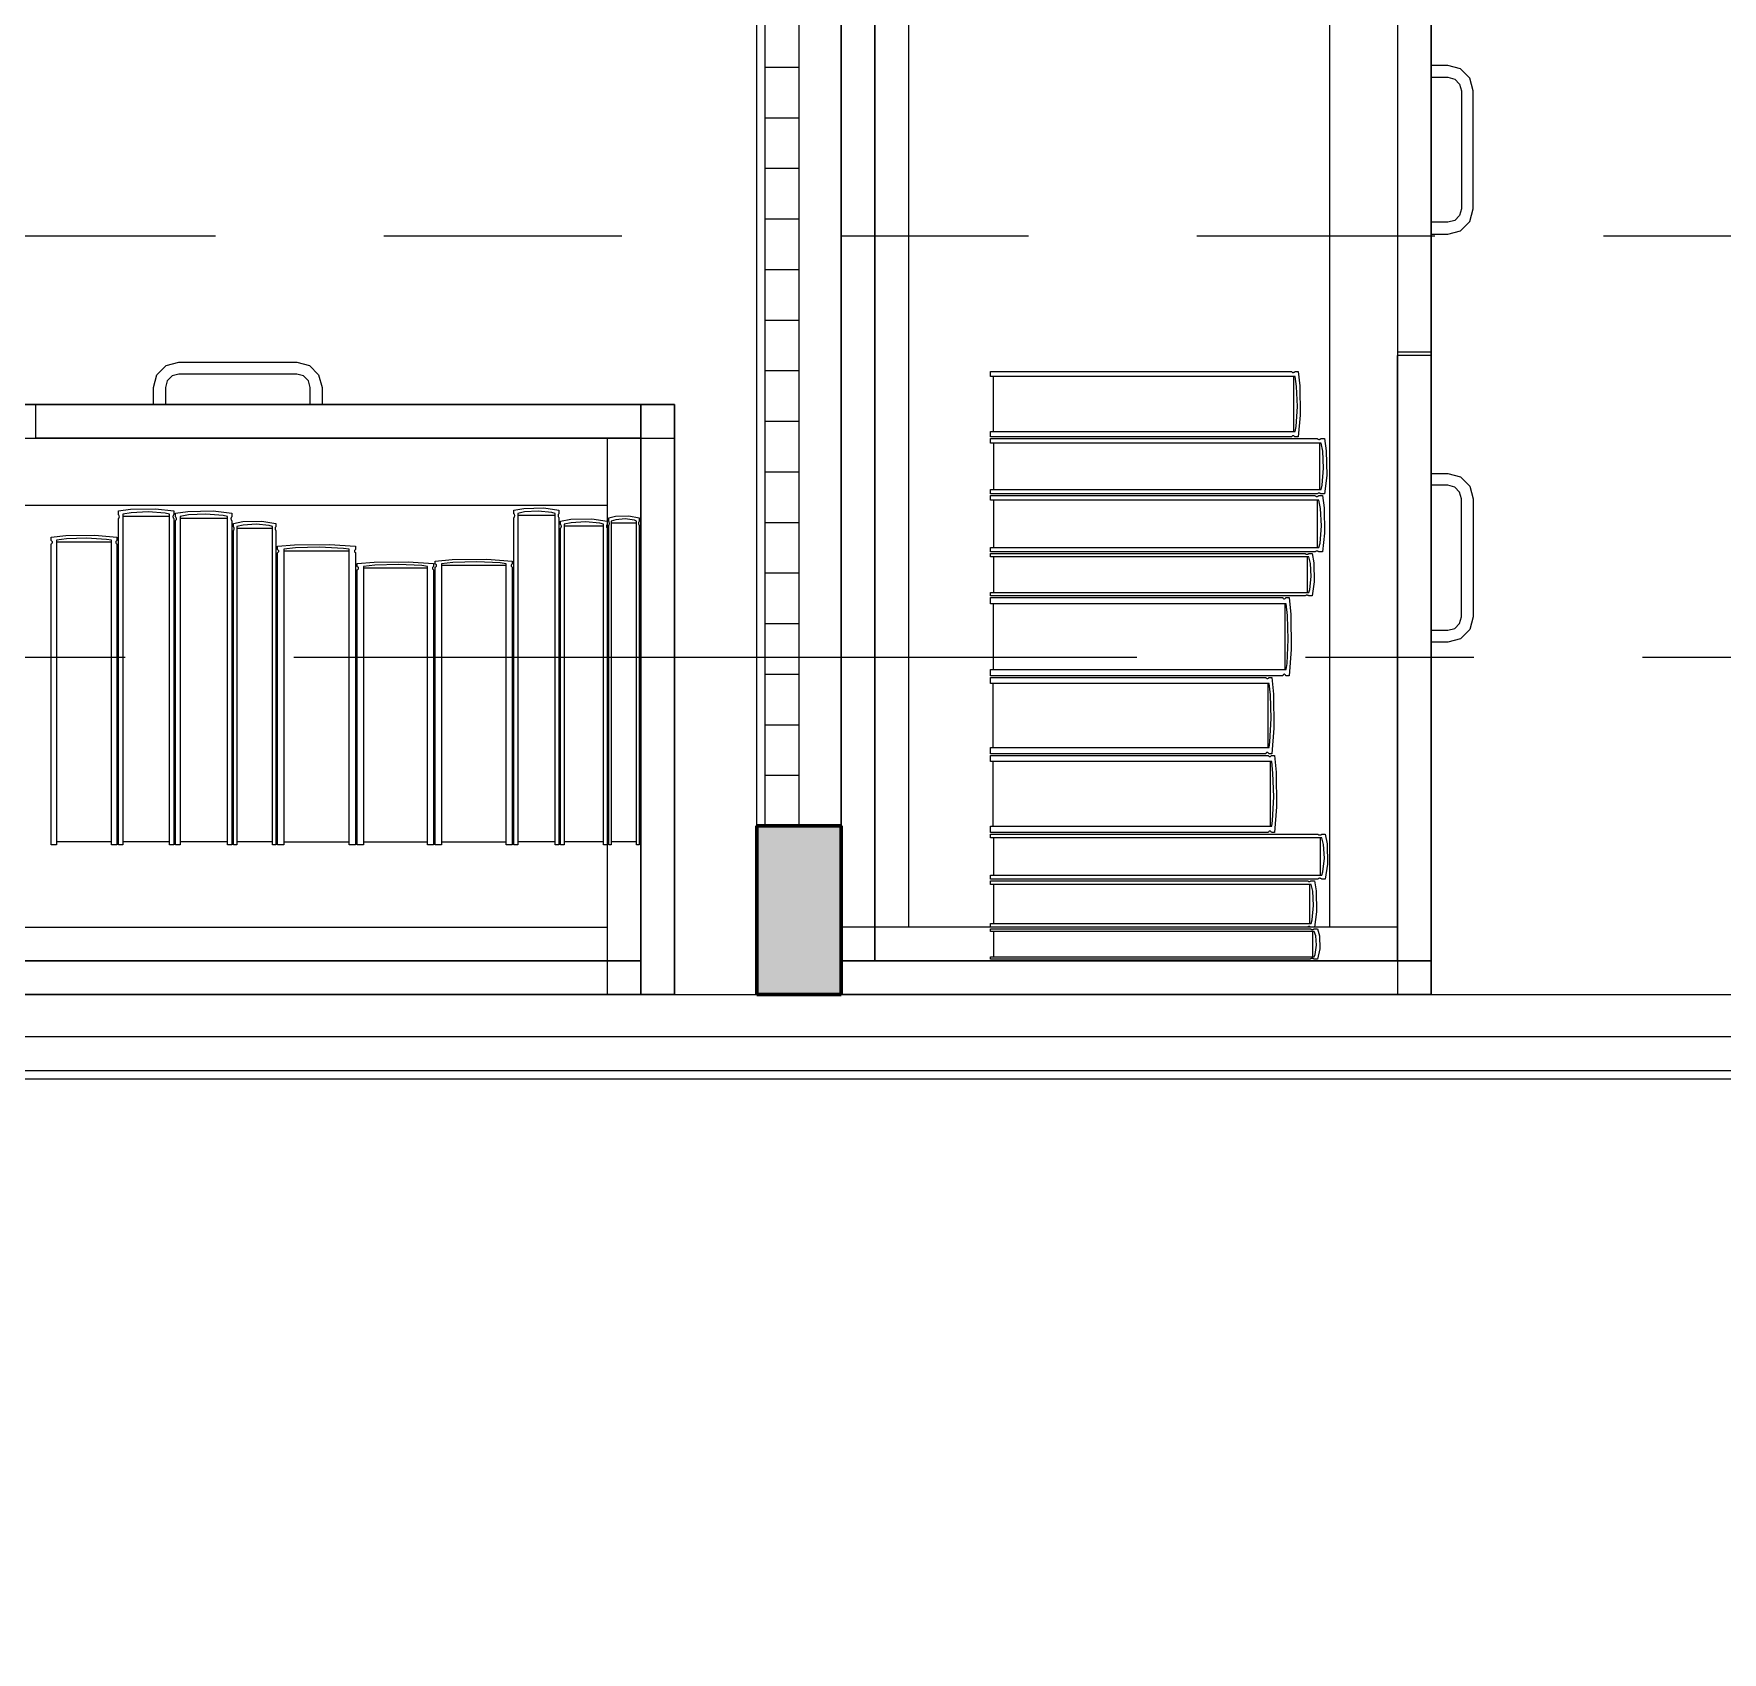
# Model space of a CAD drawing. Header units: inches. Extents: x -38 to 5698, y -33 to 92.
# Drawn here: x 316.791 to 317.793, y 29.36 to 30.32 of the extents above; entities that cross this region are included whole.
import ezdxf

# ---------------------------------------------------------------- set-up
doc = ezdxf.new("R2010")
doc.units = ezdxf.units.IN
doc.header["$MEASUREMENT"] = 0
doc.set_wipeout_variables(frame=1)
for name, pattern in [('Hidden Line', [0.195611, 0.141111, -0.0545]), ('Punto & Raya', [0.65, 0.5, -0.075, 0, -0.075]), ('Wipeout_Contour', [1, 0, -1])]:
    doc.linetypes.add(name, pattern=pattern)
for name, color, linetype in [('02 _ ARQ _ ALB _ Ejes Generales', 7, 'Continuous'), ('02 _ ARQ _ ZON _ Espacio.3D', 7, 'Continuous'), ('08 _ STR _ EXT _ 09 Vigas', 7, 'Continuous'), ('Acabado - Muros', 7, 'Continuous'), ('Interior - Mobiliario', 7, 'Continuous'), ('Notas - Etiquetas', 251, 'Continuous')]:
    doc.layers.add(name, color=color, linetype=linetype)
doc.dimstyles.new('Estilo_Generado__8', dxfattribs={"dimtxt": 0.18, "dimasz": 0.0912, "dimexe": 0.18, "dimexo": 0.0625, "dimgap": 0, "dimtad": 0, "dimtih": 1, "dimtoh": 1, "dimdec": 4, "dimzin": 0, "dimdsep": 46, "dimcen": 0.09, "dimadec": 0, "dimazin": 0, "dimtfac": 1, "dimtdec": 4, "dimtmove": 0, "dimatfit": 3, "dimldrblk": 'ARROWHEAD_5', "dimfxl": 1, "dimtolj": 1, "dimtzin": 0, "dimarcsym": 0})

# ---------------------------------------------------------------- blocks, each defined once
blk = doc.blocks.new('ARROWHEAD_5')
at = {"linetype": 'Continuous', "lineweight": 0}
blk.add_hatch(color=0, dxfattribs=at).paths.add_polyline_path([(-1, 0.2679), (0, 0), (-1, -0.2679)])
at = {"color": 0, "linetype": 'Continuous', "lineweight": 0}
blk.add_line((0, 0), (-1, 0), dxfattribs=at)

msp = doc.modelspace()

# ---------------------------------------------------------------- linework, layer by layer
at = {"layer": '02 _ ARQ _ ZON _ Espacio.3D', "color": 254, "linetype": 'Continuous', "lineweight": 0, "flags": 128}
for points in [[(307.57, 29.75), (307.57, 30.6), (308.07, 30.6), (308.07, 29.75), (314.5696, 29.75), (314.57, 30.6), (315.07, 30.6), (315.0696, 29.75), (317.22, 29.75), (317.22, 39.75), (315.8047, 39.75), (315.8036, 39.4), (315.07, 39.4), (315.07, 39), (314.57, 39), (314.57, 39.4), (310.7228, 39.4), (310.7234, 39.7505), (308.4643, 39.75), (308.47, 39.4), (308.07, 39.4), (308.07, 39), (307.57, 39), (307.57, 39.7505)], [(324.17, 27), (324.17, 29.7), (300.57, 29.7), (297.57, 29.7)]]:
    msp.add_lwpolyline(points, dxfattribs=at)
msp.add_lwpolyline([(322.07, 31), (322.07, 29.7), (328.07, 29.7), (328.07, 30.2), (328.57, 30.2), (328.57, 30.7), (328.92, 30.7), (328.92, 31.899), (330.2701, 31.899), (330.2701, 32.9963), (328.92, 32.9963), (328.9203, 36.3463), (321.57, 36.3463), (321.57, 39.4), (321.17, 39.4), (321.17, 39.75), (317.27, 39.75), (317.27, 29.75), (320.97, 29.75), (320.97, 30.2), (321.57, 30.2), (321.57, 31)], close=True, dxfattribs=at)
at = {"layer": 'Interior - Mobiliario', "color": 175, "linetype": 'Continuous', "lineweight": 13}
for p, q in [((317.29, 29.77), (317.29, 31.23)), ((317.6, 31.23), (317.6, 29.77)), ((317.31, 31.21), (317.31, 29.79)), ((317.56, 29.79), (317.56, 31.21)), ((317.6, 31.21), (317.6, 29.79)), ((317.6, 30.49), (317.6, 30.131)), ((317.62, 30.49), (317.62, 30.131)), ((317.63, 30.301), (317.62, 30.301)), ((317.62, 30.301), (317.62, 30.294)), ((317.6375, 30.299), (317.63, 30.301)), ((317.643, 30.2935), (317.6375, 30.299)), ((317.62, 30.294), (317.63, 30.294)), ((317.63, 30.294), (317.634, 30.2929)), ((317.634, 30.2929), (317.6369, 30.29)), ((317.6369, 30.29), (317.638, 30.286)), ((317.645, 30.286), (317.643, 30.2935)), ((317.638, 30.286), (317.638, 30.216)), ((317.645, 30.216), (317.645, 30.286)), ((317.63, 30.208), (317.62, 30.208)), ((317.62, 30.208), (317.62, 30.201)), ((317.634, 30.2091), (317.63, 30.208)), ((317.6369, 30.212), (317.634, 30.2091)), ((317.638, 30.216), (317.6369, 30.212)), ((317.6375, 30.203), (317.643, 30.2085)), ((317.643, 30.2085), (317.645, 30.216)), ((317.62, 30.201), (317.63, 30.201)), ((317.63, 30.201), (317.6375, 30.203)), ((317.62, 30.131), (317.6, 30.131)), ((317.62, 30.129), (317.6, 30.129)), ((316.8622, 30.11), (316.8642, 30.1175)), ((316.8642, 30.1175), (316.8697, 30.123)), ((316.8697, 30.123), (316.8772, 30.125)), ((316.8732, 30.1169), (316.8702, 30.114)), ((316.8772, 30.118), (316.8732, 30.1169)), ((316.8772, 30.125), (316.9472, 30.125)), ((316.9472, 30.118), (316.8772, 30.118)), ((316.9472, 30.125), (316.9547, 30.123)), ((316.9512, 30.1169), (316.9472, 30.118)), ((316.9541, 30.114), (316.9512, 30.1169)), ((316.9547, 30.123), (316.9601, 30.1175)), ((316.9601, 30.1175), (316.9622, 30.11)), ((317.3587, 30.1165), (317.3587, 30.1196)), ((317.3587, 30.1196), (317.5372, 30.1196)), ((317.5394, 30.1165), (317.3587, 30.1165)), ((317.3605, 30.0839), (317.3605, 30.1165)), ((317.5372, 30.1196), (317.5373, 30.1194)), ((317.5373, 30.1194), (317.5376, 30.1192)), ((317.5376, 30.1192), (317.5378, 30.119)), ((317.5378, 30.119), (317.5381, 30.119)), ((317.5381, 30.119), (317.5384, 30.119)), ((317.5384, 30.119), (317.5386, 30.1191)), ((317.5384, 30.1165), (317.5384, 30.0839)), ((317.5386, 30.1191), (317.5389, 30.1192)), ((317.5389, 30.1192), (317.5391, 30.1195)), ((317.5391, 30.1195), (317.5392, 30.1196)), ((317.5392, 30.1196), (317.5412, 30.1196)), ((317.5402, 30.1107), (317.5394, 30.1165)), ((317.5412, 30.1196), (317.5422, 30.1111)), ((316.8622, 30.1), (316.8622, 30.11)), ((316.8702, 30.114), (316.8692, 30.11)), ((316.8692, 30.11), (316.8692, 30.1)), ((316.9552, 30.11), (316.9541, 30.114)), ((316.9552, 30.1), (316.9552, 30.11)), ((316.9622, 30.11), (316.9622, 30.1)), ((317.5407, 30.0987), (317.5402, 30.1107)), ((317.5422, 30.1111), (317.5424, 30.0937)), ((316.7922, 30.1), (316.7922, 30.08)), ((316.8692, 30.1), (316.8622, 30.1)), ((316.9622, 30.1), (316.9552, 30.1)), ((317.5399, 30.0868), (317.5407, 30.0987)), ((317.5394, 30.0839), (317.5399, 30.0868)), ((317.5424, 30.0937), (317.5412, 30.0808)), ((315.6912, 30.08), (317.1512, 30.08)), ((315.7112, 30.08), (317.1312, 30.08)), ((317.1312, 30.08), (317.1312, 30.04)), ((317.1512, 30.08), (317.1512, 29.77)), ((317.3587, 30.0808), (317.3587, 30.0839)), ((317.3587, 30.0839), (317.5394, 30.0839)), ((317.5372, 30.0808), (317.3587, 30.0808)), ((317.3587, 30.0771), (317.3587, 30.0798)), ((317.3587, 30.0798), (317.5524, 30.0798)), ((317.5548, 30.0771), (317.3587, 30.0771)), ((317.3606, 30.0495), (317.3606, 30.0771)), ((317.5373, 30.0809), (317.5372, 30.0808)), ((317.5375, 30.0811), (317.5373, 30.0809)), ((317.5378, 30.0813), (317.5375, 30.0811)), ((317.538, 30.0814), (317.5378, 30.0813)), ((317.5383, 30.0814), (317.538, 30.0814)), ((317.5386, 30.0813), (317.5383, 30.0814)), ((317.5388, 30.0812), (317.5386, 30.0813)), ((317.539, 30.081), (317.5388, 30.0812)), ((317.5392, 30.0808), (317.539, 30.081)), ((317.5412, 30.0808), (317.5392, 30.0808)), ((317.5524, 30.0798), (317.5526, 30.0796)), ((317.5526, 30.0796), (317.5528, 30.0794)), ((317.5528, 30.0794), (317.5531, 30.0793)), ((317.5531, 30.0793), (317.5534, 30.0792)), ((317.5534, 30.0792), (317.5537, 30.0792)), ((317.5537, 30.0792), (317.554, 30.0793)), ((317.5538, 30.0771), (317.5538, 30.0495)), ((317.554, 30.0793), (317.5542, 30.0794)), ((317.5542, 30.0794), (317.5545, 30.0796)), ((317.5545, 30.0796), (317.5546, 30.0798)), ((317.5546, 30.0798), (317.5568, 30.0798)), ((317.5557, 30.0722), (317.5548, 30.0771)), ((317.5568, 30.0798), (317.5578, 30.0725)), ((317.5562, 30.0621), (317.5557, 30.0722)), ((317.5578, 30.0725), (317.5581, 30.0578)), ((317.5554, 30.052), (317.5562, 30.0621)), ((317.5581, 30.0578), (317.5568, 30.0469)), ((317.62, 30.059), (317.63, 30.059)), ((317.62, 30.052), (317.62, 30.059)), ((317.63, 30.059), (317.6375, 30.057)), ((317.6375, 30.057), (317.643, 30.0515)), ((317.3587, 30.0469), (317.3587, 30.0495)), ((317.3587, 30.0495), (317.5548, 30.0495)), ((317.5524, 30.0469), (317.3587, 30.0469)), ((317.3587, 30.0432), (317.3587, 30.0459)), ((317.3587, 30.0459), (317.5511, 30.0459)), ((317.5511, 30.0459), (317.5513, 30.0457)), ((317.5525, 30.047), (317.5524, 30.0469)), ((317.5528, 30.0472), (317.5525, 30.047)), ((317.553, 30.0473), (317.5528, 30.0472)), ((317.5533, 30.0474), (317.553, 30.0473)), ((317.5532, 30.0458), (317.5533, 30.0459)), ((317.5536, 30.0474), (317.5533, 30.0474)), ((317.5533, 30.0459), (317.5555, 30.0459)), ((317.5539, 30.0474), (317.5536, 30.0474)), ((317.5542, 30.0472), (317.5539, 30.0474)), ((317.5544, 30.0471), (317.5542, 30.0472)), ((317.5546, 30.0469), (317.5544, 30.0471)), ((317.5568, 30.0469), (317.5546, 30.0469)), ((317.5548, 30.0495), (317.5554, 30.052)), ((317.5555, 30.0459), (317.5565, 30.0386)), ((317.63, 30.052), (317.62, 30.052)), ((317.634, 30.0509), (317.63, 30.052)), ((317.6369, 30.048), (317.634, 30.0509)), ((317.638, 30.044), (317.6369, 30.048)), ((317.643, 30.0515), (317.645, 30.044)), ((317.1312, 30.04), (315.7112, 30.04)), ((316.8414, 30.0368), (316.8486, 30.0379)), ((316.8414, 30.0346), (316.8414, 30.0368)), ((316.8486, 30.0379), (316.8633, 30.0381)), ((316.8591, 30.0362), (316.849, 30.0357)), ((316.8691, 30.0354), (316.8591, 30.0362)), ((316.8633, 30.0381), (316.8743, 30.0368)), ((316.8743, 30.0368), (316.8743, 30.0346)), ((316.8753, 30.0355), (316.8826, 30.0365)), ((316.8826, 30.0365), (316.8975, 30.0368)), ((316.8975, 30.0368), (316.9087, 30.0355)), ((317.076, 30.0372), (317.0819, 30.0383)), ((317.076, 30.0351), (317.076, 30.0372)), ((317.0822, 30.0362), (317.0782, 30.0352)), ((317.0819, 30.0383), (317.0938, 30.0386)), ((317.0903, 30.0367), (317.0822, 30.0362)), ((317.0985, 30.0358), (317.0903, 30.0367)), ((317.0938, 30.0386), (317.1026, 30.0372)), ((317.1005, 30.0352), (317.0985, 30.0358)), ((317.1026, 30.0372), (317.1026, 30.0351)), ((317.1312, 30.04), (317.1312, 29.79)), ((317.5535, 30.0432), (317.3587, 30.0432)), ((317.3606, 30.0152), (317.3606, 30.0432)), ((317.5513, 30.0457), (317.5516, 30.0455)), ((317.5516, 30.0455), (317.5518, 30.0454)), ((317.5518, 30.0454), (317.5521, 30.0453)), ((317.5521, 30.0453), (317.5524, 30.0453)), ((317.5524, 30.0453), (317.5527, 30.0454)), ((317.5525, 30.0432), (317.5525, 30.0152)), ((317.5527, 30.0454), (317.553, 30.0456)), ((317.553, 30.0456), (317.5532, 30.0458)), ((317.5544, 30.0382), (317.5535, 30.0432)), ((317.5549, 30.0279), (317.5544, 30.0382)), ((317.5565, 30.0386), (317.5568, 30.0236)), ((317.638, 29.974), (317.638, 30.044)), ((317.645, 30.044), (317.645, 29.974)), ((316.8415, 30.0345), (316.8414, 30.0346)), ((316.8414, 30.0324), (316.8416, 30.0326)), ((316.8414, 29.8387), (316.8414, 30.0324)), ((316.8417, 30.0343), (316.8415, 30.0345)), ((316.8416, 30.0326), (316.8418, 30.0328)), ((316.8419, 30.034), (316.8417, 30.0343)), ((316.8418, 30.0328), (316.8419, 30.0331)), ((316.8419, 30.0337), (316.8419, 30.034)), ((316.842, 30.0334), (316.8419, 30.0337)), ((316.8419, 30.0331), (316.842, 30.0334)), ((316.849, 30.0357), (316.844, 30.0348)), ((316.844, 30.0348), (316.844, 29.8387)), ((316.844, 30.0338), (316.8716, 30.0338)), ((316.8716, 30.0348), (316.8691, 30.0354)), ((316.8716, 29.8387), (316.8716, 30.0348)), ((316.8738, 30.0339), (316.8737, 30.0336)), ((316.8737, 30.0336), (316.8737, 30.0333)), ((316.8737, 30.0333), (316.8738, 30.0331)), ((316.8739, 30.0342), (316.8738, 30.0339)), ((316.8738, 30.0331), (316.8739, 30.0328)), ((316.8741, 30.0345), (316.8739, 30.0342)), ((316.8739, 30.0328), (316.8741, 30.0325)), ((316.8743, 30.0346), (316.8741, 30.0345)), ((316.8741, 30.0325), (316.8743, 30.0324)), ((316.8743, 30.0324), (316.8743, 29.8387)), ((316.8753, 30.0333), (316.8753, 30.0355)), ((316.8754, 30.0332), (316.8753, 30.0333)), ((316.8753, 30.0311), (316.8755, 30.0313)), ((316.8753, 29.8387), (316.8753, 30.0311)), ((316.8756, 30.033), (316.8754, 30.0332)), ((316.8755, 30.0313), (316.8756, 30.0316)), ((316.8757, 30.0327), (316.8756, 30.033)), ((316.8756, 30.0316), (316.8758, 30.0318)), ((316.8758, 30.0324), (316.8757, 30.0327)), ((316.8758, 30.0321), (316.8758, 30.0324)), ((316.8758, 30.0318), (316.8758, 30.0321)), ((316.8829, 30.0344), (316.8779, 30.0335)), ((316.8779, 30.0335), (316.8779, 29.8387)), ((316.8779, 30.0325), (316.906, 30.0325)), ((316.8932, 30.0349), (316.8829, 30.0344)), ((316.9035, 30.0341), (316.8932, 30.0349)), ((316.906, 30.0335), (316.9035, 30.0341)), ((316.906, 29.8387), (316.906, 30.0335)), ((316.9082, 30.0326), (316.9081, 30.0323)), ((316.9081, 30.0323), (316.9081, 30.0321)), ((316.9081, 30.0321), (316.9082, 30.0318)), ((316.9083, 30.0329), (316.9082, 30.0326)), ((316.9082, 30.0318), (316.9083, 30.0315)), ((316.9085, 30.0332), (316.9083, 30.0329)), ((316.9083, 30.0315), (316.9085, 30.0312)), ((316.9087, 30.0333), (316.9085, 30.0332)), ((316.9085, 30.0312), (316.9087, 30.0311)), ((316.9087, 30.0355), (316.9087, 30.0333)), ((316.9087, 30.0311), (316.9087, 29.8387)), ((316.9097, 30.0294), (316.9152, 30.0305)), ((316.9097, 30.0273), (316.9097, 30.0294)), ((316.9098, 30.0272), (316.9097, 30.0273)), ((316.9099, 30.027), (316.9098, 30.0272)), ((316.91, 30.0267), (316.9099, 30.027)), ((316.9099, 30.0256), (316.91, 30.0259)), ((316.9101, 30.0265), (316.91, 30.0267)), ((316.91, 30.0259), (316.9101, 30.0262)), ((316.9101, 30.0262), (316.9101, 30.0265)), ((316.9154, 30.0284), (316.9117, 30.0275)), ((316.9117, 30.0275), (316.9117, 29.8387)), ((316.9117, 30.0266), (316.9327, 30.0266)), ((316.9152, 30.0305), (316.9264, 30.0307)), ((316.9231, 30.0289), (316.9154, 30.0284)), ((316.9308, 30.0281), (316.9231, 30.0289)), ((316.9264, 30.0307), (316.9347, 30.0294)), ((316.9327, 30.0275), (316.9308, 30.0281)), ((316.9327, 29.8387), (316.9327, 30.0275)), ((316.9344, 30.0267), (316.9343, 30.0264)), ((316.9343, 30.0264), (316.9343, 30.0261)), ((316.9343, 30.0261), (316.9344, 30.0258)), ((316.9346, 30.0272), (316.9344, 30.0269)), ((316.9344, 30.0269), (316.9344, 30.0267)), ((316.9344, 30.0258), (316.9345, 30.0256)), ((316.9347, 30.0273), (316.9346, 30.0272)), ((316.9347, 30.0294), (316.9347, 30.0273)), ((317.0761, 30.035), (317.076, 30.0351)), ((317.076, 30.0329), (317.0762, 30.033)), ((317.076, 29.8387), (317.076, 30.0329)), ((317.0763, 30.0347), (317.0761, 30.035)), ((317.0762, 30.033), (317.0763, 30.0333)), ((317.0764, 30.0344), (317.0763, 30.0347)), ((317.0763, 30.0333), (317.0764, 30.0336)), ((317.0765, 30.0342), (317.0764, 30.0344)), ((317.0764, 30.0336), (317.0765, 30.0339)), ((317.0765, 30.0339), (317.0765, 30.0342)), ((317.0782, 30.0352), (317.0782, 29.8387)), ((317.0782, 30.0343), (317.1005, 30.0343)), ((317.1005, 29.8387), (317.1005, 30.0352)), ((317.1023, 30.0347), (317.1022, 30.0344)), ((317.1022, 30.0344), (317.1022, 30.0341)), ((317.1022, 30.0341), (317.1022, 30.0338)), ((317.1022, 30.0338), (317.1022, 30.0335)), ((317.1022, 30.0335), (317.1024, 30.0332)), ((317.1025, 30.0349), (317.1023, 30.0347)), ((317.1024, 30.0332), (317.1025, 30.033)), ((317.1026, 30.0351), (317.1025, 30.0349)), ((317.1025, 30.033), (317.1026, 30.0329)), ((317.1026, 30.0329), (317.1026, 29.8387)), ((317.1036, 30.0308), (317.1097, 30.0319)), ((317.1036, 30.0287), (317.1036, 30.0308)), ((317.1037, 30.0286), (317.1036, 30.0287)), ((317.1036, 30.0266), (317.1038, 30.0268)), ((317.1036, 29.8387), (317.1036, 30.0266)), ((317.1039, 30.0284), (317.1037, 30.0286)), ((317.1038, 30.0268), (317.1039, 30.027)), ((317.104, 30.0281), (317.1039, 30.0284)), ((317.1039, 30.027), (317.104, 30.0273)), ((317.1041, 30.0278), (317.104, 30.0281)), ((317.104, 30.0273), (317.1041, 30.0276)), ((317.1041, 30.0276), (317.1041, 30.0278)), ((317.11, 30.0298), (317.1058, 30.0289)), ((317.1058, 30.0289), (317.1058, 29.8387)), ((317.1058, 30.0279), (317.1291, 30.0279)), ((317.1097, 30.0319), (317.1221, 30.0321)), ((317.1185, 30.0303), (317.11, 30.0298)), ((317.127, 30.0295), (317.1185, 30.0303)), ((317.1221, 30.0321), (317.1313, 30.0308)), ((317.1291, 30.0289), (317.127, 30.0295)), ((317.1291, 29.8387), (317.1291, 30.0289)), ((317.1309, 30.0281), (317.1308, 30.0278)), ((317.1308, 30.0278), (317.1308, 30.0275)), ((317.1308, 30.0275), (317.1309, 30.0272)), ((317.131, 30.0283), (317.1309, 30.0281)), ((317.1309, 30.0272), (317.131, 30.0269)), ((317.1311, 30.0286), (317.131, 30.0283)), ((317.131, 30.0269), (317.1312, 30.0267)), ((317.1313, 30.0287), (317.1311, 30.0286)), ((317.1312, 30.0267), (317.1313, 30.0266)), ((317.1313, 30.0308), (317.1313, 30.0287)), ((317.1313, 30.0266), (317.1313, 29.8387)), ((317.1323, 30.0327), (317.1362, 30.0337)), ((317.1323, 30.0305), (317.1323, 30.0327)), ((317.1324, 30.0304), (317.1323, 30.0305)), ((317.1323, 30.0284), (317.1324, 30.0286)), ((317.1323, 29.8387), (317.1323, 30.0284)), ((317.1325, 30.0302), (317.1324, 30.0304)), ((317.1324, 30.0286), (317.1325, 30.0288)), ((317.1325, 30.0299), (317.1325, 30.0302)), ((317.1326, 30.0296), (317.1325, 30.0299)), ((317.1325, 30.0288), (317.1326, 30.0291)), ((317.1326, 30.0294), (317.1326, 30.0296)), ((317.1326, 30.0291), (317.1326, 30.0294)), ((317.1364, 30.0316), (317.1337, 30.0307)), ((317.1337, 30.0307), (317.1337, 29.8387)), ((317.1362, 30.0337), (317.1442, 30.034)), ((317.1419, 30.0321), (317.1364, 30.0316)), ((317.5541, 30.0177), (317.5549, 30.0279)), ((316.8015, 30.0212), (316.8101, 30.0222)), ((316.8015, 30.0192), (316.8015, 30.0212)), ((316.8017, 30.0191), (316.8015, 30.0192)), ((316.8015, 30.0172), (316.8017, 30.0173)), ((316.8015, 29.8387), (316.8015, 30.0172)), ((316.8019, 30.0189), (316.8017, 30.0191)), ((316.8017, 30.0173), (316.802, 30.0176)), ((316.8021, 30.0186), (316.8019, 30.0189)), ((316.802, 30.0176), (316.8021, 30.0178)), ((316.8022, 30.0184), (316.8021, 30.0186)), ((316.8021, 30.0178), (316.8022, 30.0181)), ((316.8022, 30.0181), (316.8022, 30.0184)), ((316.8105, 30.0202), (316.8046, 30.0194)), ((316.8046, 30.0194), (316.8046, 29.8387)), ((316.8046, 30.0185), (316.8373, 30.0185)), ((316.8101, 30.0222), (316.8274, 30.0224)), ((316.8224, 30.0207), (316.8105, 30.0202)), ((316.8343, 30.0199), (316.8224, 30.0207)), ((316.8274, 30.0224), (316.8404, 30.0212)), ((316.8373, 30.0194), (316.8343, 30.0199)), ((316.8373, 29.8387), (316.8373, 30.0194)), ((316.84, 30.0188), (316.8398, 30.0186)), ((316.8398, 30.0186), (316.8398, 30.0183)), ((316.8398, 30.0183), (316.8398, 30.018)), ((316.8398, 30.018), (316.8399, 30.0178)), ((316.8399, 30.0178), (316.84, 30.0175)), ((316.8402, 30.0191), (316.84, 30.0188)), ((316.84, 30.0175), (316.8403, 30.0173)), ((316.8404, 30.0192), (316.8402, 30.0191)), ((316.8403, 30.0173), (316.8404, 30.0172)), ((316.8404, 30.0212), (316.8404, 30.0192)), ((316.8404, 30.0172), (316.8404, 29.8387)), ((316.9097, 30.0252), (316.9098, 30.0254)), ((316.9097, 29.8387), (316.9097, 30.0252)), ((316.9098, 30.0254), (316.9099, 30.0256)), ((316.9345, 30.0256), (316.9346, 30.0253)), ((316.9346, 30.0253), (316.9347, 30.0252)), ((316.9347, 30.0252), (316.9347, 29.8387)), ((316.9357, 30.0159), (316.9459, 30.0168)), ((316.9357, 30.0139), (316.9357, 30.0159)), ((316.9459, 30.0168), (316.9666, 30.017)), ((316.9666, 30.017), (316.982, 30.0159)), ((316.982, 30.0159), (316.982, 30.0139)), ((317.5535, 30.0152), (317.5541, 30.0177)), ((317.5568, 30.0236), (317.5555, 30.0125)), ((316.9359, 30.0138), (316.9357, 30.0139)), ((316.9357, 30.012), (316.936, 30.0121)), ((316.9357, 29.8387), (316.9357, 30.012)), ((316.9362, 30.0136), (316.9359, 30.0138)), ((316.936, 30.0121), (316.9362, 30.0123)), ((316.9364, 30.0134), (316.9362, 30.0136)), ((316.9362, 30.0123), (316.9364, 30.0126)), ((316.9365, 30.0131), (316.9364, 30.0134)), ((316.9364, 30.0126), (316.9365, 30.0128)), ((316.9365, 30.0128), (316.9365, 30.0131)), ((316.9464, 30.0149), (316.9394, 30.0141)), ((316.9394, 30.0141), (316.9394, 29.8387)), ((316.9394, 30.0132), (316.9783, 30.0132)), ((316.9606, 30.0153), (316.9464, 30.0149)), ((316.9748, 30.0146), (316.9606, 30.0153)), ((316.9783, 30.0141), (316.9748, 30.0146)), ((316.9783, 29.8387), (316.9783, 30.0141)), ((316.9815, 30.0136), (316.9813, 30.0133)), ((316.9813, 30.0133), (316.9813, 30.013)), ((316.9813, 30.013), (316.9813, 30.0128)), ((316.9813, 30.0128), (316.9814, 30.0125)), ((316.9814, 30.0125), (316.9816, 30.0123)), ((316.9818, 30.0138), (316.9815, 30.0136)), ((316.9816, 30.0123), (316.9819, 30.0121)), ((316.982, 30.0139), (316.9818, 30.0138)), ((316.9819, 30.0121), (316.982, 30.012)), ((316.982, 30.012), (316.982, 29.8387)), ((316.983, 30.0056), (316.993, 30.0065)), ((316.993, 30.0065), (317.0132, 30.0067)), ((317.0132, 30.0067), (317.0283, 30.0056)), ((317.0293, 30.0071), (317.0393, 30.0081)), ((317.0293, 30.0053), (317.0293, 30.0071)), ((317.0398, 30.0062), (317.033, 30.0055)), ((317.0393, 30.0081), (317.0598, 30.0083)), ((317.0539, 30.0067), (317.0398, 30.0062)), ((317.0679, 30.006), (317.0539, 30.0067)), ((317.0598, 30.0083), (317.075, 30.0071)), ((317.0714, 30.0055), (317.0679, 30.006)), ((317.075, 30.0071), (317.075, 30.0053)), ((317.3587, 30.0125), (317.3587, 30.0152)), ((317.3587, 30.0152), (317.5535, 30.0152)), ((317.5511, 30.0125), (317.3587, 30.0125)), ((317.3587, 30.0095), (317.3587, 30.0115)), ((317.3587, 30.0115), (317.5452, 30.0115)), ((317.5475, 30.0095), (317.3587, 30.0095)), ((317.3606, 29.9884), (317.3606, 30.0095)), ((317.5452, 30.0115), (317.5454, 30.0114)), ((317.5454, 30.0114), (317.5456, 30.0112)), ((317.5456, 30.0112), (317.5459, 30.0111)), ((317.5459, 30.0111), (317.5462, 30.0111)), ((317.5462, 30.0111), (317.5465, 30.0111)), ((317.5465, 30.0111), (317.5467, 30.0111)), ((317.5465, 30.0095), (317.5465, 29.9884)), ((317.5467, 30.0111), (317.547, 30.0112)), ((317.547, 30.0112), (317.5472, 30.0114)), ((317.5472, 30.0114), (317.5473, 30.0115)), ((317.5473, 30.0115), (317.5494, 30.0115)), ((317.5484, 30.0057), (317.5475, 30.0095)), ((317.5489, 29.998), (317.5484, 30.0057)), ((317.5494, 30.0115), (317.5505, 30.006)), ((317.5505, 30.006), (317.5507, 29.9948)), ((317.5512, 30.0126), (317.5511, 30.0125)), ((317.5515, 30.0128), (317.5512, 30.0126)), ((317.5518, 30.013), (317.5515, 30.0128)), ((317.552, 30.013), (317.5518, 30.013)), ((317.5523, 30.013), (317.552, 30.013)), ((317.5526, 30.013), (317.5523, 30.013)), ((317.5529, 30.0129), (317.5526, 30.013)), ((317.5532, 30.0127), (317.5529, 30.0129)), ((317.5533, 30.0125), (317.5532, 30.0127)), ((317.5555, 30.0125), (317.5533, 30.0125)), ((316.983, 30.0038), (316.983, 30.0056)), ((316.9832, 30.0037), (316.983, 30.0038)), ((316.983, 30.0019), (316.9833, 30.0021)), ((316.983, 29.8387), (316.983, 30.0019)), ((316.9835, 30.0035), (316.9832, 30.0037)), ((316.9833, 30.0021), (316.9835, 30.0023)), ((316.9837, 30.0032), (316.9835, 30.0035)), ((316.9835, 30.0023), (316.9837, 30.0025)), ((316.9838, 30.003), (316.9837, 30.0032)), ((316.9837, 30.0025), (316.9838, 30.0027)), ((316.9838, 30.0027), (316.9838, 30.003)), ((316.9934, 30.0047), (316.9867, 30.0039)), ((316.9867, 30.0039), (316.9867, 29.8387)), ((316.9867, 30.0031), (317.0247, 30.0031)), ((317.0074, 30.0051), (316.9934, 30.0047)), ((317.0213, 30.0044), (317.0074, 30.0051)), ((317.0247, 30.0039), (317.0213, 30.0044)), ((317.0247, 29.8387), (317.0247, 30.0039)), ((317.0278, 30.0034), (317.0276, 30.0032)), ((317.0276, 30.0032), (317.0276, 30.0029)), ((317.0276, 30.0029), (317.0276, 30.0027)), ((317.0276, 30.0027), (317.0277, 30.0024)), ((317.0277, 30.0024), (317.0279, 30.0022)), ((317.0281, 30.0036), (317.0278, 30.0034)), ((317.0279, 30.0022), (317.0281, 30.002)), ((317.0283, 30.0038), (317.0281, 30.0036)), ((317.0281, 30.002), (317.0283, 30.0019)), ((317.0283, 30.0056), (317.0283, 30.0038)), ((317.0283, 30.0019), (317.0283, 29.8387)), ((317.0295, 30.0052), (317.0293, 30.0053)), ((317.0293, 30.0035), (317.0296, 30.0036)), ((317.0293, 29.8387), (317.0293, 30.0035)), ((317.0298, 30.005), (317.0295, 30.0052)), ((317.0296, 30.0036), (317.0298, 30.0038)), ((317.03, 30.0048), (317.0298, 30.005)), ((317.0298, 30.0038), (317.03, 30.004)), ((317.0301, 30.0045), (317.03, 30.0048)), ((317.03, 30.004), (317.0301, 30.0043)), ((317.0301, 30.0043), (317.0301, 30.0045)), ((317.033, 30.0055), (317.033, 29.8387)), ((317.033, 30.0046), (317.0714, 30.0046)), ((317.0714, 29.8387), (317.0714, 30.0055)), ((317.0744, 30.0047), (317.0743, 30.0045)), ((317.0743, 30.0045), (317.0743, 30.0042)), ((317.0743, 30.0042), (317.0744, 30.004)), ((317.0745, 30.005), (317.0744, 30.0047)), ((317.0744, 30.004), (317.0746, 30.0038)), ((317.0748, 30.0052), (317.0745, 30.005)), ((317.0746, 30.0038), (317.0749, 30.0035)), ((317.075, 30.0053), (317.0748, 30.0052)), ((317.0749, 30.0035), (317.075, 30.0035)), ((317.075, 30.0035), (317.075, 29.8387)), ((317.5481, 29.9903), (317.5489, 29.998)), ((317.3587, 29.9864), (317.3587, 29.9884)), ((317.3587, 29.9884), (317.5475, 29.9884)), ((317.5452, 29.9864), (317.3587, 29.9864)), ((317.5453, 29.9865), (317.5452, 29.9864)), ((317.5456, 29.9867), (317.5453, 29.9865)), ((317.5458, 29.9868), (317.5456, 29.9867)), ((317.5461, 29.9868), (317.5458, 29.9868)), ((317.5464, 29.9868), (317.5461, 29.9868)), ((317.5467, 29.9868), (317.5464, 29.9868)), ((317.5469, 29.9867), (317.5467, 29.9868)), ((317.5472, 29.9866), (317.5469, 29.9867)), ((317.5473, 29.9864), (317.5472, 29.9866)), ((317.5494, 29.9864), (317.5473, 29.9864)), ((317.5475, 29.9884), (317.5481, 29.9903)), ((317.5507, 29.9948), (317.5494, 29.9864)), ((317.3587, 29.9817), (317.3587, 29.9854)), ((317.3587, 29.9854), (317.532, 29.9854)), ((317.5341, 29.9817), (317.3587, 29.9817)), ((317.3604, 29.9428), (317.3604, 29.9817)), ((317.532, 29.9854), (317.5321, 29.9852)), ((317.5321, 29.9852), (317.5323, 29.9849)), ((317.5323, 29.9849), (317.5326, 29.9847)), ((317.5326, 29.9847), (317.5328, 29.9847)), ((317.5328, 29.9847), (317.5331, 29.9847)), ((317.5331, 29.9847), (317.5334, 29.9848)), ((317.5332, 29.9817), (317.5332, 29.9428)), ((317.5334, 29.9848), (317.5336, 29.985)), ((317.5336, 29.985), (317.5338, 29.9852)), ((317.5338, 29.9852), (317.5339, 29.9854)), ((317.5339, 29.9854), (317.5358, 29.9854)), ((317.5349, 29.9748), (317.5341, 29.9817)), ((317.5358, 29.9854), (317.5368, 29.9753)), ((317.5353, 29.9605), (317.5349, 29.9748)), ((317.5368, 29.9753), (317.537, 29.9546)), ((317.62, 29.966), (317.63, 29.966)), ((317.62, 29.959), (317.62, 29.966)), ((317.63, 29.966), (317.634, 29.9671)), ((317.634, 29.9671), (317.6369, 29.97)), ((317.6369, 29.97), (317.638, 29.974)), ((317.643, 29.9665), (317.6375, 29.961)), ((317.645, 29.974), (317.643, 29.9665)), ((317.5346, 29.9463), (317.5353, 29.9605)), ((317.63, 29.959), (317.62, 29.959)), ((317.6375, 29.961), (317.63, 29.959)), ((317.5341, 29.9428), (317.5346, 29.9463)), ((317.537, 29.9546), (317.5358, 29.9391)), ((317.3587, 29.9391), (317.3587, 29.9428)), ((317.3587, 29.9428), (317.5341, 29.9428)), ((317.532, 29.9391), (317.3587, 29.9391)), ((317.3587, 29.9345), (317.3587, 29.9381)), ((317.3587, 29.9381), (317.5219, 29.9381)), ((317.5219, 29.9381), (317.522, 29.9379)), ((317.522, 29.9379), (317.5223, 29.9376)), ((317.5223, 29.9376), (317.5225, 29.9374)), ((317.5225, 29.9374), (317.5227, 29.9374)), ((317.5227, 29.9374), (317.523, 29.9374)), ((317.523, 29.9374), (317.5232, 29.9375)), ((317.5232, 29.9375), (317.5235, 29.9377)), ((317.5235, 29.9377), (317.5237, 29.9379)), ((317.5237, 29.9379), (317.5238, 29.9381)), ((317.5238, 29.9381), (317.5256, 29.9381)), ((317.5256, 29.9381), (317.5265, 29.9282)), ((317.5321, 29.9393), (317.532, 29.9391)), ((317.5323, 29.9396), (317.5321, 29.9393)), ((317.5325, 29.9398), (317.5323, 29.9396)), ((317.5328, 29.9399), (317.5325, 29.9398)), ((317.533, 29.9399), (317.5328, 29.9399)), ((317.5333, 29.9398), (317.533, 29.9399)), ((317.5335, 29.9396), (317.5333, 29.9398)), ((317.5338, 29.9394), (317.5335, 29.9396)), ((317.5339, 29.9391), (317.5338, 29.9394)), ((317.5358, 29.9391), (317.5339, 29.9391)), ((317.5239, 29.9345), (317.3587, 29.9345)), ((317.3603, 29.8965), (317.3603, 29.9345)), ((317.5231, 29.9345), (317.5231, 29.8965)), ((317.5247, 29.9277), (317.5239, 29.9345)), ((317.5251, 29.9138), (317.5247, 29.9277)), ((317.5265, 29.9282), (317.5267, 29.9079)), ((317.5244, 29.8999), (317.5251, 29.9138)), ((317.5267, 29.9079), (317.5256, 29.8928)), ((317.3587, 29.8928), (317.3587, 29.8965)), ((317.3587, 29.8965), (317.5239, 29.8965)), ((317.5239, 29.8965), (317.5244, 29.8999)), ((317.5219, 29.8928), (317.3587, 29.8928)), ((317.3587, 29.8882), (317.3587, 29.8918)), ((317.3587, 29.8918), (317.5234, 29.8918)), ((317.5255, 29.8882), (317.3587, 29.8882)), ((317.3603, 29.8498), (317.3603, 29.8882)), ((317.522, 29.893), (317.5219, 29.8928)), ((317.5222, 29.8933), (317.522, 29.893)), ((317.5224, 29.8935), (317.5222, 29.8933)), ((317.5227, 29.8936), (317.5224, 29.8935)), ((317.5229, 29.8936), (317.5227, 29.8936)), ((317.5232, 29.8935), (317.5229, 29.8936)), ((317.5234, 29.8933), (317.5232, 29.8935)), ((317.5236, 29.8931), (317.5234, 29.8933)), ((317.5234, 29.8918), (317.5236, 29.8916)), ((317.5238, 29.8928), (317.5236, 29.8931)), ((317.5236, 29.8916), (317.5238, 29.8913)), ((317.5256, 29.8928), (317.5238, 29.8928)), ((317.5238, 29.8913), (317.524, 29.8912)), ((317.524, 29.8912), (317.5243, 29.8911)), ((317.5243, 29.8911), (317.5245, 29.8911)), ((317.5245, 29.8911), (317.5248, 29.8912)), ((317.5246, 29.8882), (317.5246, 29.8498)), ((317.5248, 29.8912), (317.525, 29.8914)), ((317.525, 29.8914), (317.5252, 29.8917)), ((317.5252, 29.8917), (317.5253, 29.8918)), ((317.5253, 29.8918), (317.5271, 29.8918)), ((317.5262, 29.8813), (317.5255, 29.8882)), ((317.5271, 29.8918), (317.5281, 29.8818)), ((317.5267, 29.8673), (317.5262, 29.8813)), ((317.5281, 29.8818), (317.5283, 29.8614)), ((317.526, 29.8532), (317.5267, 29.8673)), ((317.5283, 29.8614), (317.5271, 29.8461)), ((317.3587, 29.8461), (317.3587, 29.8498)), ((317.3587, 29.8498), (317.5255, 29.8498)), ((317.5234, 29.8461), (317.3587, 29.8461)), ((317.5235, 29.8463), (317.5234, 29.8461)), ((317.5238, 29.8466), (317.5235, 29.8463)), ((317.524, 29.8468), (317.5238, 29.8466)), ((317.5242, 29.8469), (317.524, 29.8468)), ((317.5245, 29.8469), (317.5242, 29.8469)), ((317.5247, 29.8468), (317.5245, 29.8469)), ((317.525, 29.8466), (317.5247, 29.8468)), ((317.5252, 29.8464), (317.525, 29.8466)), ((317.5253, 29.8461), (317.5252, 29.8464)), ((317.5271, 29.8461), (317.5253, 29.8461)), ((317.5255, 29.8498), (317.526, 29.8532)), ((316.8046, 29.8387), (316.8015, 29.8387)), ((316.8373, 29.8405), (316.8046, 29.8405)), ((316.8404, 29.8387), (316.8373, 29.8387)), ((316.844, 29.8387), (316.8414, 29.8387)), ((316.8716, 29.8406), (316.844, 29.8406)), ((316.8743, 29.8387), (316.8716, 29.8387)), ((316.8779, 29.8387), (316.8753, 29.8387)), ((316.906, 29.8406), (316.8779, 29.8406)), ((316.9087, 29.8387), (316.906, 29.8387)), ((316.9117, 29.8387), (316.9097, 29.8387)), ((316.9327, 29.8406), (316.9117, 29.8406)), ((316.9347, 29.8387), (316.9327, 29.8387)), ((316.9394, 29.8387), (316.9357, 29.8387)), ((316.9783, 29.8404), (316.9394, 29.8404)), ((316.982, 29.8387), (316.9783, 29.8387)), ((316.9867, 29.8387), (316.983, 29.8387)), ((317.0247, 29.8403), (316.9867, 29.8403)), ((317.0283, 29.8387), (317.0247, 29.8387)), ((317.033, 29.8387), (317.0293, 29.8387)), ((317.0714, 29.8403), (317.033, 29.8403)), ((317.075, 29.8387), (317.0714, 29.8387)), ((317.0782, 29.8387), (317.076, 29.8387)), ((317.1005, 29.8406), (317.0782, 29.8406)), ((317.1026, 29.8387), (317.1005, 29.8387)), ((317.1058, 29.8387), (317.1036, 29.8387)), ((317.1291, 29.8406), (317.1058, 29.8406)), ((317.1313, 29.8387), (317.1291, 29.8387)), ((317.1337, 29.8387), (317.1323, 29.8387)), ((317.3587, 29.843), (317.3587, 29.8451)), ((317.3587, 29.8451), (317.5529, 29.8451)), ((317.5552, 29.843), (317.3587, 29.843)), ((317.3606, 29.8207), (317.3606, 29.843)), ((317.5529, 29.8451), (317.553, 29.845)), ((317.553, 29.845), (317.5533, 29.8448)), ((317.5533, 29.8448), (317.5536, 29.8447)), ((317.5536, 29.8447), (317.5539, 29.8447)), ((317.5539, 29.8447), (317.5541, 29.8447)), ((317.5541, 29.8447), (317.5544, 29.8447)), ((317.5542, 29.843), (317.5542, 29.8207)), ((317.5544, 29.8447), (317.5547, 29.8448)), ((317.5547, 29.8448), (317.555, 29.845)), ((317.555, 29.845), (317.5551, 29.8451)), ((317.5551, 29.8451), (317.5572, 29.8451)), ((317.5562, 29.839), (317.5552, 29.843)), ((317.5567, 29.8308), (317.5562, 29.839)), ((317.5572, 29.8451), (317.5583, 29.8393)), ((317.5583, 29.8393), (317.5586, 29.8274)), ((317.5558, 29.8227), (317.5567, 29.8308)), ((317.5586, 29.8274), (317.5572, 29.8185)), ((317.3587, 29.8185), (317.3587, 29.8207)), ((317.3587, 29.8207), (317.5552, 29.8207)), ((317.5529, 29.8185), (317.3587, 29.8185)), ((317.3587, 29.8153), (317.3587, 29.8175)), ((317.3587, 29.8175), (317.5466, 29.8175)), ((317.5466, 29.8175), (317.5468, 29.8174)), ((317.5468, 29.8174), (317.547, 29.8172)), ((317.547, 29.8172), (317.5473, 29.8171)), ((317.5473, 29.8171), (317.5475, 29.8171)), ((317.5475, 29.8171), (317.5478, 29.8171)), ((317.5478, 29.8171), (317.5481, 29.8171)), ((317.5481, 29.8171), (317.5484, 29.8173)), ((317.5484, 29.8173), (317.5486, 29.8174)), ((317.5486, 29.8174), (317.5487, 29.8175)), ((317.5487, 29.8175), (317.5508, 29.8175)), ((317.5508, 29.8175), (317.5519, 29.8115)), ((317.553, 29.8186), (317.5529, 29.8185)), ((317.5532, 29.8188), (317.553, 29.8186)), ((317.5535, 29.8189), (317.5532, 29.8188)), ((317.5538, 29.819), (317.5535, 29.8189)), ((317.5541, 29.819), (317.5538, 29.819)), ((317.5544, 29.8189), (317.5541, 29.819)), ((317.5546, 29.8188), (317.5544, 29.8189)), ((317.5549, 29.8187), (317.5546, 29.8188)), ((317.5551, 29.8185), (317.5549, 29.8187)), ((317.5572, 29.8185), (317.5551, 29.8185)), ((317.5552, 29.8207), (317.5558, 29.8227)), ((317.5489, 29.8153), (317.3587, 29.8153)), ((317.3606, 29.7921), (317.3606, 29.8153)), ((317.5479, 29.8153), (317.5479, 29.7921)), ((317.5498, 29.8112), (317.5489, 29.8153)), ((317.5503, 29.8027), (317.5498, 29.8112)), ((317.5519, 29.8115), (317.5521, 29.7991)), ((317.5495, 29.7942), (317.5503, 29.8027)), ((317.5521, 29.7991), (317.5508, 29.7899)), ((315.7112, 29.79), (317.1312, 29.79)), ((317.56, 29.79), (317.31, 29.79)), ((317.3587, 29.7899), (317.3587, 29.7921)), ((317.3587, 29.7921), (317.5489, 29.7921)), ((317.5466, 29.7899), (317.3587, 29.7899)), ((317.3587, 29.7874), (317.3587, 29.7889)), ((317.3587, 29.7889), (317.5484, 29.7889)), ((317.5507, 29.7874), (317.3587, 29.7874)), ((317.5467, 29.79), (317.5466, 29.7899)), ((317.5469, 29.7901), (317.5467, 29.79)), ((317.5472, 29.7903), (317.5469, 29.7901)), ((317.5475, 29.7903), (317.5472, 29.7903)), ((317.5478, 29.7903), (317.5475, 29.7903)), ((317.548, 29.7903), (317.5478, 29.7903)), ((317.5483, 29.7902), (317.548, 29.7903)), ((317.5486, 29.79), (317.5483, 29.7902)), ((317.5484, 29.7889), (317.5486, 29.7888)), ((317.5487, 29.7899), (317.5486, 29.79)), ((317.5486, 29.7888), (317.5488, 29.7887)), ((317.5508, 29.7899), (317.5487, 29.7899)), ((317.5488, 29.7887), (317.5491, 29.7886)), ((317.5489, 29.7921), (317.5495, 29.7942)), ((317.5491, 29.7886), (317.5494, 29.7886)), ((317.5494, 29.7886), (317.5496, 29.7886)), ((317.5496, 29.7886), (317.5499, 29.7886)), ((317.5499, 29.7886), (317.5502, 29.7887)), ((317.5502, 29.7887), (317.5504, 29.7888)), ((317.5504, 29.7888), (317.5505, 29.7889)), ((317.5505, 29.7889), (317.5527, 29.7889)), ((317.5516, 29.7848), (317.5507, 29.7874)), ((317.5527, 29.7889), (317.5537, 29.7849)), ((317.6, 29.79), (317.56, 29.79)), ((317.5521, 29.7793), (317.5516, 29.7848)), ((317.5537, 29.7849), (317.554, 29.777)), ((317.1512, 29.77), (315.6912, 29.77)), ((317.6, 29.77), (317.29, 29.77))]:
    msp.add_line(p, q, dxfattribs=at)

# ---------------------------------------------------------------- next in the draw order: wipeouts: each hides what was drawn before it
at = {"color": 254, "linetype": 'Wipeout_Contour', "lineweight": 0, "ltscale": 14710.785902}
msp.add_wipeout([(316.12, 29.733), (316.1365, 29.733), (316.1365, 29.7), (318.071, 29.7), (318.071, 29.75), (316.12, 29.75)], dxfattribs=at).dxf.layer = 'Acabado - Muros'
at = {"color": 254, "linetype": 'Wipeout_Contour', "lineweight": 0, "ltscale": 9808.587502}
msp.add_wipeout([(317.29, 31.23), (317.27, 31.23), (317.27, 29.77), (317.29, 29.77)], dxfattribs=at).dxf.layer = 'Interior - Mobiliario'

# ---------------------------------------------------------------- next in the draw order: linework, layer by layer
at = {"layer": '08 _ STR _ EXT _ 09 Vigas', "color": 251, "linetype": 'Hidden Line', "lineweight": 13}
msp.add_line((315.07, 30.2), (321.57, 30.2), dxfattribs=at)
at = {"layer": 'Acabado - Muros', "color": 251, "linetype": 'Continuous', "lineweight": 13, "flags": 128}
for points in [[(315.17, 29.75), (316.12, 29.75), (318.071, 29.75)], [(316.1365, 29.7), (318.071, 29.7)]]:
    msp.add_lwpolyline(points, dxfattribs=at)
at = {"layer": 'Interior - Mobiliario', "color": 175, "linetype": 'Continuous', "lineweight": 30}
for p, q in [((317.27, 29.77), (317.27, 31.23)), ((317.29, 29.77), (317.29, 31.23)), ((317.29, 29.77), (317.27, 29.77))]:
    msp.add_line(p, q, dxfattribs=at)
at = {"layer": 'Interior - Mobiliario', "color": 175, "linetype": 'Continuous', "lineweight": 13}
for p, q in [((317.27, 29.77), (317.27, 31.23)), ((317.29, 31.23), (317.29, 29.77)), ((317.27, 29.79), (317.27, 31.21)), ((317.31, 29.79), (317.27, 29.79)), ((317.29, 29.77), (317.27, 29.77))]:
    msp.add_line(p, q, dxfattribs=at)

# ---------------------------------------------------------------- next in the draw order: leaders
at = {"layer": 'Notas - Etiquetas', "color": 8, "linetype": 'Continuous', "lineweight": 13, "annotation_type": 0, "has_hookline": 1, "hookline_direction": 1, "text_width": 1.9482, "horizontal_direction": (0, 1, 0)}
msp.add_leader([(317.235, 34.825), (317.3874, 34.6817), (317.3874, 32.2117)], dimstyle='Estilo_Generado__8', dxfattribs=at)

# ---------------------------------------------------------------- next in the draw order: wipeouts: each hides what was drawn before it
at = {"color": 254, "linetype": 'Wipeout_Contour', "lineweight": 0, "ltscale": 9807.843685}
msp.add_wipeout([(318.071, 29.705), (318.071, 29.725), (316.1365, 29.725), (316.1365, 29.705)], dxfattribs=at).dxf.layer = 'Acabado - Muros'
at = {"color": 254, "linetype": 'Wipeout_Contour', "lineweight": 0, "ltscale": 9805.115586}
msp.add_wipeout([(315.6912, 29.77), (315.6912, 29.75), (317.1512, 29.75), (317.1512, 29.77)], dxfattribs=at).dxf.layer = 'Interior - Mobiliario'
at = {"color": 254, "linetype": 'Wipeout_Contour', "lineweight": 0, "ltscale": 9809.210654}
msp.add_wipeout([(317.62, 29.77), (317.27, 29.77), (317.27, 29.75), (317.62, 29.75)], dxfattribs=at).dxf.layer = 'Interior - Mobiliario'

# ---------------------------------------------------------------- next in the draw order: linework, layer by layer
at = {"layer": '08 _ STR _ EXT _ 09 Vigas', "color": 251, "linetype": 'Hidden Line', "lineweight": 13}
msp.add_line((308.07, 29.7), (321.57, 29.7), dxfattribs=at)
at = {"layer": 'Acabado - Muros', "color": 7, "linetype": 'Continuous', "lineweight": 60}
msp.add_line((317.27, 29.75), (317.22, 29.75), dxfattribs=at)
at = {"layer": 'Acabado - Muros', "color": 7, "linetype": 'Continuous', "lineweight": 13, "flags": 128}
msp.add_lwpolyline([(318.071, 29.705), (318.071, 29.725), (316.1365, 29.725), (316.1365, 29.705)], close=True, dxfattribs=at)
at = {"layer": 'Interior - Mobiliario', "color": 175, "linetype": 'Continuous', "lineweight": 13}
for p, q in [((317.27, 31.25), (317.27, 29.75)), ((317.62, 29.75), (317.62, 31.25)), ((317.27, 29.77), (317.27, 31.23)), ((317.29, 29.77), (317.29, 31.23)), ((317.29, 29.77), (317.29, 31.23)), ((317.29, 29.77), (317.29, 31.23)), ((317.6, 31.23), (317.6, 29.77)), ((317.6, 31.23), (317.6, 29.77)), ((317.62, 31.23), (317.62, 29.77)), ((317.62, 31.23), (317.62, 29.77)), ((317.6, 29.77), (317.6, 30.129)), ((317.62, 29.77), (317.62, 30.129)), ((317.1312, 29.79), (317.1312, 29.75)), ((317.27, 29.75), (317.27, 29.79)), ((317.3606, 29.7724), (317.3606, 29.7874)), ((317.5497, 29.7874), (317.5497, 29.7724)), ((317.6, 29.79), (317.6, 29.75)), ((317.5513, 29.7738), (317.5521, 29.7793)), ((317.554, 29.777), (317.5527, 29.771)), ((315.6912, 29.77), (317.1512, 29.77)), ((317.1512, 29.77), (317.1512, 29.75)), ((317.27, 29.77), (317.62, 29.77)), ((317.27, 29.75), (317.27, 29.77)), ((317.62, 29.77), (317.27, 29.77)), ((317.62, 29.77), (317.29, 29.77)), ((317.6, 29.77), (317.29, 29.77)), ((317.6, 29.77), (317.29, 29.77)), ((317.3587, 29.771), (317.3587, 29.7724)), ((317.3587, 29.7724), (317.5507, 29.7724)), ((317.5484, 29.771), (317.3587, 29.771)), ((317.5485, 29.7711), (317.5484, 29.771)), ((317.5487, 29.7712), (317.5485, 29.7711)), ((317.549, 29.7713), (317.5487, 29.7712)), ((317.5493, 29.7713), (317.549, 29.7713)), ((317.5496, 29.7713), (317.5493, 29.7713)), ((317.5499, 29.7713), (317.5496, 29.7713)), ((317.5501, 29.7712), (317.5499, 29.7713)), ((317.5504, 29.7711), (317.5501, 29.7712)), ((317.5505, 29.771), (317.5504, 29.7711)), ((317.5527, 29.771), (317.5505, 29.771)), ((317.5507, 29.7724), (317.5513, 29.7738)), ((317.62, 29.77), (317.6, 29.77)), ((317.62, 29.77), (317.62, 29.75)), ((317.1512, 29.75), (315.6912, 29.75)), ((317.1312, 29.75), (315.7112, 29.75)), ((317.62, 29.75), (317.27, 29.75)), ((317.6, 29.75), (317.27, 29.75)), ((317.27, 29.75), (317.62, 29.75))]:
    msp.add_line(p, q, dxfattribs=at)
at = {"layer": 'Interior - Mobiliario', "color": 175, "linetype": 'Continuous', "lineweight": 30}
for p, q in [((317.1512, 29.77), (315.6912, 29.77)), ((317.1512, 29.77), (317.1512, 29.75)), ((317.27, 29.75), (317.27, 29.77)), ((317.62, 29.77), (317.27, 29.77)), ((317.62, 29.75), (317.62, 29.77)), ((317.1512, 29.75), (315.6912, 29.75)), ((317.62, 29.75), (317.27, 29.75))]:
    msp.add_line(p, q, dxfattribs=at)

# ---------------------------------------------------------------- next in the draw order: wipeouts: each hides what was drawn before it
at = {"color": 254, "linetype": 'Wipeout_Contour', "lineweight": 0, "ltscale": 9808.451879}
msp.add_wipeout([(317.22, 29.85), (317.27, 29.85), (317.27, 31.3249), (317.22, 31.3249)], dxfattribs=at).dxf.layer = 'Acabado - Muros'
at = {"color": 254, "linetype": 'Wipeout_Contour', "lineweight": 0, "ltscale": 9808.083431}
msp.add_wipeout([(317.1512, 30.1), (317.1512, 29.75), (317.1712, 29.75), (317.1712, 30.1)], dxfattribs=at).dxf.layer = 'Interior - Mobiliario'

# ---------------------------------------------------------------- next in the draw order: linework, layer by layer
at = {"layer": 'Acabado - Muros', "color": 7, "linetype": 'Continuous', "lineweight": 60}
msp.add_line((317.27, 29.85), (317.27, 29.75), dxfattribs=at)
at = {"layer": 'Acabado - Muros', "color": 251, "linetype": 'Continuous', "lineweight": 13, "flags": 128}
for points in [[(317.22, 29.85), (317.22, 31.3249)], [(317.27, 29.85), (317.27, 31.3249)]]:
    msp.add_lwpolyline(points, dxfattribs=at)
at = {"layer": 'Interior - Mobiliario', "color": 175, "linetype": 'Continuous', "lineweight": 13}
for p, q in [((317.1712, 30.1), (315.6712, 30.1)), ((315.6912, 30.1), (317.1512, 30.1)), ((315.6912, 30.1), (317.1512, 30.1)), ((317.1512, 30.1), (316.7922, 30.1)), ((317.1512, 29.75), (317.1512, 30.1)), ((317.1512, 30.1), (317.1712, 30.1)), ((317.1512, 30.1), (317.1512, 29.75)), ((317.1512, 30.1), (317.1512, 29.77)), ((317.1512, 30.1), (317.1512, 30.08)), ((317.1712, 30.1), (317.1712, 29.75)), ((317.1712, 29.75), (317.1712, 30.1)), ((315.6912, 30.08), (317.1512, 30.08)), ((315.6912, 30.08), (317.1512, 30.08)), ((317.1512, 30.08), (316.7922, 30.08)), ((317.1312, 30.08), (317.1712, 30.08)), ((317.1512, 30.08), (317.1512, 29.77)), ((317.1512, 30.08), (317.1512, 29.77)), ((317.1712, 30.08), (317.1712, 29.75)), ((317.1337, 30.0297), (317.1487, 30.0297)), ((317.1474, 30.0313), (317.1419, 30.0321)), ((317.1442, 30.034), (317.1502, 30.0327)), ((317.1487, 30.0307), (317.1474, 30.0313)), ((317.1487, 29.8387), (317.1487, 30.0307)), ((317.15, 30.0301), (317.1499, 30.0299)), ((317.1499, 30.0299), (317.1499, 30.0296)), ((317.1499, 30.0296), (317.1499, 30.0293)), ((317.1499, 30.0293), (317.1499, 30.029)), ((317.1499, 30.029), (317.15, 30.0288)), ((317.1501, 30.0304), (317.15, 30.0301)), ((317.15, 30.0288), (317.1501, 30.0285)), ((317.1502, 30.0305), (317.1501, 30.0304)), ((317.1501, 30.0285), (317.1502, 30.0284)), ((317.1502, 30.0327), (317.1502, 30.0305)), ((317.1502, 30.0284), (317.1502, 29.8387)), ((317.1487, 29.8406), (317.1337, 29.8406)), ((317.1502, 29.8387), (317.1487, 29.8387)), ((317.1512, 29.77), (315.6912, 29.77)), ((317.1512, 29.77), (315.6912, 29.77)), ((317.1512, 29.77), (315.6912, 29.77)), ((315.6712, 29.75), (317.1712, 29.75)), ((317.1512, 29.75), (315.6912, 29.75)), ((317.1712, 29.75), (317.1312, 29.75)), ((317.1712, 29.75), (317.1512, 29.75))]:
    msp.add_line(p, q, dxfattribs=at)
at = {"layer": 'Interior - Mobiliario', "color": 175, "linetype": 'Continuous', "lineweight": 30}
for p, q in [((317.1512, 30.1), (317.1512, 29.75)), ((317.1712, 30.1), (317.1512, 30.1)), ((317.1712, 30.1), (317.1712, 29.75)), ((317.1712, 29.75), (317.1512, 29.75))]:
    msp.add_line(p, q, dxfattribs=at)

# ---------------------------------------------------------------- next in the draw order: wipeouts: each hides what was drawn before it
at = {"color": 254, "linetype": 'Wipeout_Contour', "lineweight": 0, "ltscale": 9808.411882}
msp.add_wipeout([(317.225, 31.3249), (317.225, 29.85), (317.245, 29.85), (317.245, 31.3249)], dxfattribs=at).dxf.layer = 'Acabado - Muros'

# ---------------------------------------------------------------- next in the draw order: hatches: boundary and pattern name
at = {"layer": 'Acabado - Muros', "linetype": 'Continuous', "lineweight": 0}
h = msp.add_hatch(dxfattribs=at)
h.set_pattern_fill('CONTRACHAPADO_0002', color=254, style=0, pattern_type=2)
h.set_pattern_definition([(0, (277.500038, 6e-09), (0, 0.030000001), [])])
h.paths.add_polyline_path([(317.225, 31.3249), (317.225, 29.85), (317.245, 29.85), (317.245, 31.3249)])
msp.add_hatch(color=254, dxfattribs=at).paths.add_polyline_path([(317.22, 29.85), (317.22, 29.75), (317.27, 29.75), (317.27, 29.85)])

# ---------------------------------------------------------------- next in the draw order: linework, layer by layer
at = {"layer": '02 _ ARQ _ ALB _ Ejes Generales', "color": 252, "linetype": 'Punto & Raya', "lineweight": 13}
msp.add_line((283.3454, 29.95), (332.07, 29.95), dxfattribs=at)
at = {"layer": 'Acabado - Muros', "color": 7, "linetype": 'Continuous', "lineweight": 60}
for p, q in [((317.22, 29.85), (317.22, 29.75)), ((317.27, 29.85), (317.22, 29.85))]:
    msp.add_line(p, q, dxfattribs=at)
at = {"layer": 'Acabado - Muros', "color": 7, "linetype": 'Continuous', "lineweight": 13, "flags": 128}
msp.add_lwpolyline([(317.225, 31.3249), (317.245, 31.3249), (317.245, 29.85), (317.225, 29.85)], close=True, dxfattribs=at)

doc.saveas('drawing.dxf')
